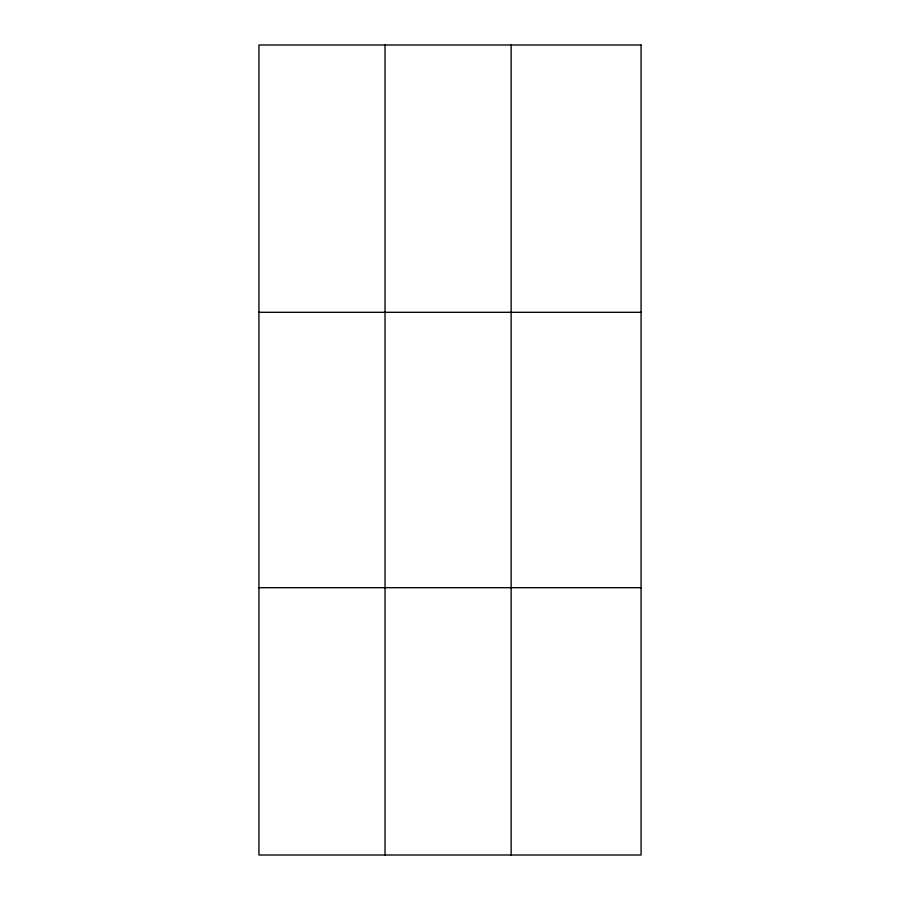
<?xml version="1.0" encoding="UTF-8"?>
<svg xmlns="http://www.w3.org/2000/svg" width="900" height="900" viewBox="0 0 900 900"><rect width="100%" height="100%" fill="white"/><g stroke="black" fill="none" stroke-linecap="round" stroke-linejoin="round"><path stroke-width="1.35" d="M385.031 855L385.031 45M511.144 855L511.144 45M258.93 312.3L641.07 312.3M258.93 587.7L641.07 587.7M641.07 45L641.07 855L258.93 855L258.93 45L641.07 45"/></g></svg>
